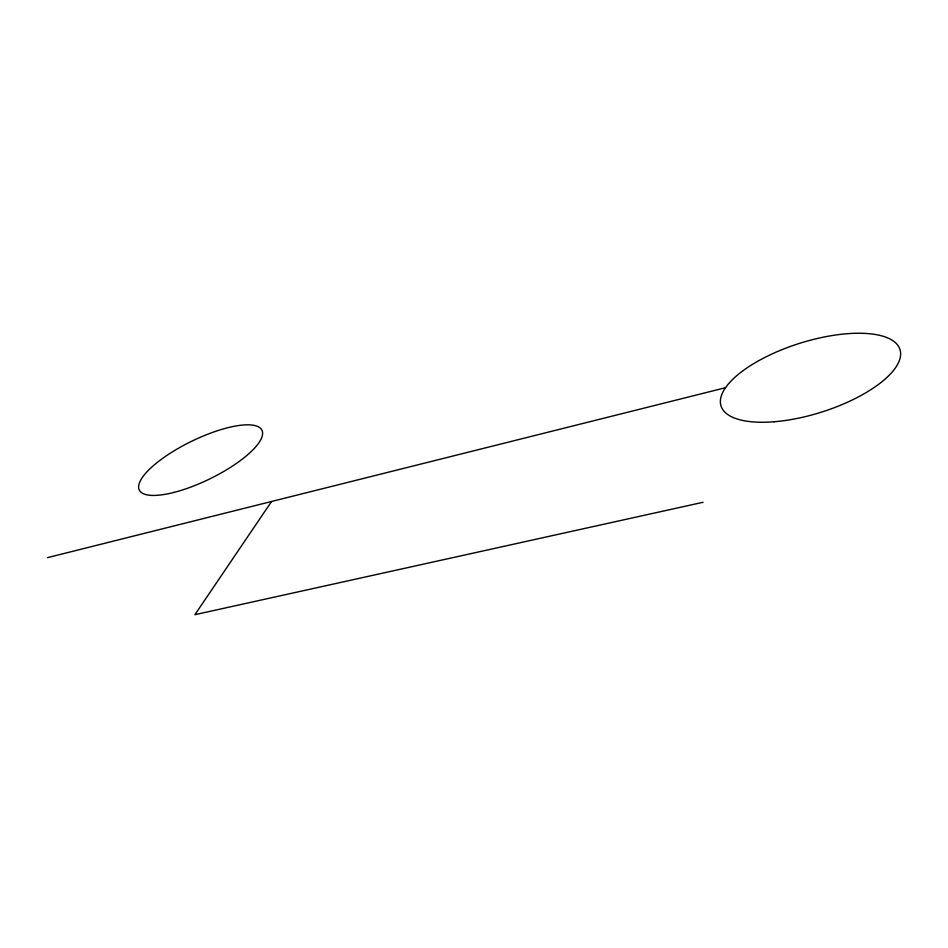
<?xml version="1.0" encoding="UTF-8"?>
<svg xmlns="http://www.w3.org/2000/svg" width="948" height="948" viewBox="0 0 948 948"><rect width="100%" height="100%" fill="white"/><g stroke="black" fill="none" stroke-linecap="round" stroke-linejoin="round"><path stroke-width="1.42" d="M271.566 501.48L194.885 614.695L703.037 502.286M47.4 557.661L725.493 387.72M173.982 492.403A68.232 20.892 -26 0 0 262.406 431.541A68.232 20.892 -26 0 0 165.426 456.415A68.232 20.892 -26 0 0 173.982 492.403M774.267 421.741A93.828 36.095 -17.5 0 0 900.114 349.978A93.828 36.095 -17.5 0 0 757.144 361.591A93.828 36.095 -17.5 0 0 774.267 421.741"/></g></svg>
